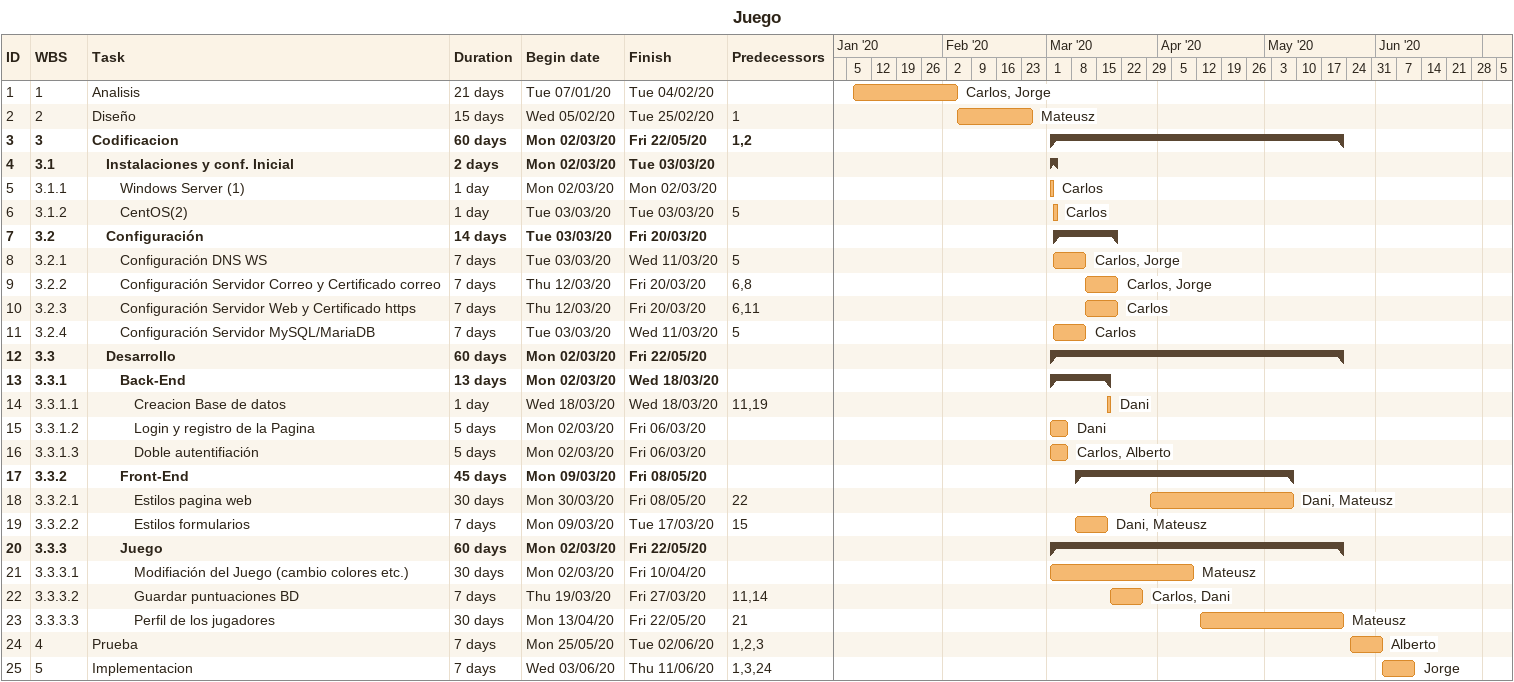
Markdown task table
Juego

| ID | WBS | Task | Duration | Start | Finish | Predecessors | Resources |
|---|---|---|---|---|---|---|---|
| 1 | 1 | Analisis | 21d | 2020-01-07 | 2020-02-04 |  | Carlos, Jorge |
| 2 | 2 | Diseño | 15d | 2020-02-05 | 2020-02-25 | 1 | Mateusz |
| 3 | 3 | **Codificacion** | 60d | 2020-03-02 | 2020-05-22 | 1, 2 |  |
| 4 | 3.1 | **Instalaciones y conf. Inicial** | 2d | 2020-03-02 | 2020-03-03 |  |  |
| 5 | 3.1.1 | Windows Server (1) | 1d | 2020-03-02 | 2020-03-02 |  | Carlos |
| 6 | 3.1.2 | CentOS(2) | 1d | 2020-03-03 | 2020-03-03 | 5 | Carlos |
| 7 | 3.2 | **Configuración** | 14d | 2020-03-03 | 2020-03-20 |  |  |
| 8 | 3.2.1 | Configuración DNS WS | 7d | 2020-03-03 | 2020-03-11 | 5 | Carlos, Jorge |
| 9 | 3.2.2 | Configuración Servidor Correo y Certificado correo | 7d | 2020-03-12 | 2020-03-20 | 6, 8 | Carlos, Jorge |
| 10 | 3.2.3 | Configuración Servidor Web y Certificado https | 7d | 2020-03-12 | 2020-03-20 | 6, 11 | Carlos |
| 11 | 3.2.4 | Configuración Servidor MySQL/MariaDB | 7d | 2020-03-03 | 2020-03-11 | 5 | Carlos |
| 12 | 3.3 | **Desarrollo** | 60d | 2020-03-02 | 2020-05-22 |  |  |
| 13 | 3.3.1 | **Back-End** | 13d | 2020-03-02 | 2020-03-18 |  |  |
| 14 | 3.3.1.1 | Creacion Base de datos | 1d | 2020-03-18 | 2020-03-18 | 11, 19 | Dani |
| 15 | 3.3.1.2 | Login y registro de la Pagina | 5d | 2020-03-02 | 2020-03-06 |  | Dani |
| 16 | 3.3.1.3 | Doble autentifiación | 5d | 2020-03-02 | 2020-03-06 |  | Carlos, Alberto |
| 17 | 3.3.2 | **Front-End** | 45d | 2020-03-09 | 2020-05-08 |  |  |
| 18 | 3.3.2.1 | Estilos pagina web | 30d | 2020-03-30 | 2020-05-08 | 22 | Dani, Mateusz |
| 19 | 3.3.2.2 | Estilos formularios | 7d | 2020-03-09 | 2020-03-17 | 15 | Dani, Mateusz |
| 20 | 3.3.3 | **Juego** | 60d | 2020-03-02 | 2020-05-22 |  |  |
| 21 | 3.3.3.1 | Modifiación del Juego (cambio colores etc.) | 30d | 2020-03-02 | 2020-04-10 |  | Mateusz |
| 22 | 3.3.3.2 | Guardar puntuaciones BD | 7d | 2020-03-19 | 2020-03-27 | 11, 14 | Carlos, Dani |
| 23 | 3.3.3.3 | Perfil de los jugadores | 30d | 2020-04-13 | 2020-05-22 | 21 | Mateusz |
| 24 | 4 | Prueba | 7d | 2020-05-25 | 2020-06-02 | 1, 2, 3 | Alberto |
| 25 | 5 | Implementacion | 7d | 2020-06-03 | 2020-06-11 | 1, 3, 24 | Jorge |
